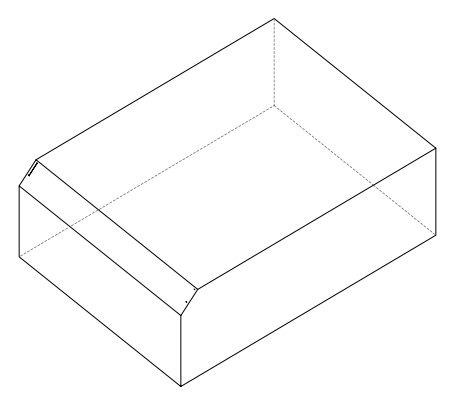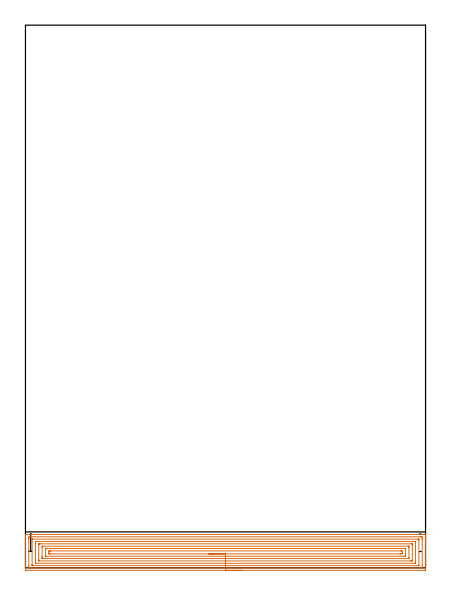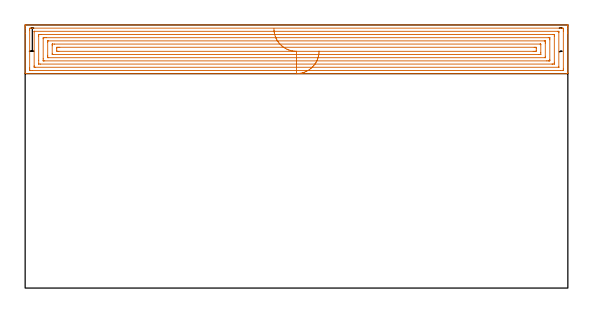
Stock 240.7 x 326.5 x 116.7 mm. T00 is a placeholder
(PLAN: 1 operations, 0 tool changes, 15.7 min)
(1 AREA_MILL | FG_CHAMFER_SURFACE | UGT0205_001 | 15.75 min | 56149 mm3)
(TOOL UGT0205_001 | Chamfer Mill 20 x 3 x 45 deg. | D20 FL50 Z2)
(OP 1 AREA_MILL)
G17 G21 G94 G90
T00 M6
G54
G17 G0 G90 X130.35 Y-1.5 S1061 M3
G43 Z126.7 H0
Z105.1
G94 G1 X130.312 Z104.228 F250.
X130.198 Z103.364
X130.009 Z102.512
X129.747 Z101.68
X129.413 Z100.874
X129.01 Z100.1
X128.542 Z99.364
X128.01 Z98.672
X127.421 Z98.029
X126.778 Z97.44
X126.086 Z96.908
X125.35 Z96.44
X124.576 Z96.037
X123.77 Z95.703
X122.938 Z95.441
X122.087 Z95.252
X121.222 Z95.138
X120.35 Z95.1
X0.62
X0.294 Y-1.497 Z95.101
X0.01 Y-1.492 Z95.106
X0. Y-1.204 Z95.393
Y16.245 Z112.841
Y18.642 Z115.238
Y19.333 Z115.933
Y19.659 Z116.259
X0.006 Y20.054 Z116.645
X0.01 Y20.097 Z116.688
X0.173 Y20.1 Z116.7
X240.527
X240.69 Y20.097 Z116.688
X240.694 Y20.054 Z116.645
X240.7 Y19.659 Z116.259
Y19.333 Z115.933
Y18.642 Z115.238
Y17.407 Z114.004
Y16.863 Z113.457
Y16.245 Z112.841
Y-0.932 Z95.665
X240.698 Y-1.206 Z95.391
X240.69 Y-1.492 Z95.106
X240.404 Y-1.499 Z95.099
X120.35 Y-1.5 Z95.1
Y-0.086 Z96.514
X3.301
X2.448 Y-0.083 Z96.517
X2.407 Y-0.081 Z96.519
X2.01 Y-0.043 Z96.557
X2.003 Y0.36 Z96.96
X2.001 Y0.847 Z97.447
X2. Y1.253 Z97.853
X2.001 Y17.753 Z114.353
X2.002 Y18.156 Z114.756
X2.01 Y18.642 Z115.242
X2.369 Y18.681 Z115.281
X2.407 Y18.683 Z115.283
X3.257 Y18.686 Z115.286
X237.399
X238.252 Y18.683 Z115.283
X238.293 Y18.681 Z115.281
X238.69 Y18.642 Z115.242
X238.697 Y18.24 Z114.84
X238.699 Y17.753 Z114.353
X238.7 Y17.347 Z113.947
X238.699 Y0.847 Z97.447
X238.698 Y0.444 Z97.044
X238.69 Y-0.043 Z96.557
X238.331 Y-0.081 Z96.519
X238.293 Y-0.083 Z96.517
X237.443 Y-0.086 Z96.514
X120.35
Y1.328 Z97.928
X4.604 Y1.329 Z97.929
X4.194 Y1.331 Z97.931
X4.058 Y1.333 Z97.933
X4.017 Y1.335 Z97.935
X4.01 Y1.415 Z98.015
X4.005 Y1.544 Z98.144
X4.001 Y1.737 Z98.337
X4. Y1.93 Z98.53
X4.001 Y17.055 Z113.655
X4.009 Y17.249 Z113.849
X4.011 Y17.266 Z113.866
X4.017 Y17.268 Z113.868
X4.041 Y17.27 Z113.87
X4.092 Y17.271 Z113.871
X4.194
X236.096
X236.506 Y17.269 Z113.869
X236.642 Y17.267 Z113.867
X236.683 Y17.265 Z113.865
X236.69 Y17.185 Z113.785
X236.695 Y17.056 Z113.656
X236.699 Y16.863 Z113.463
X236.7 Y16.67 Z113.27
X236.699 Y1.545 Z98.145
X236.691 Y1.351 Z97.951
X236.689 Y1.334 Z97.934
X236.684 Y1.332 Z97.932
X236.66 Y1.33 Z97.93
X236.608 Y1.329 Z97.929
X236.506
X120.35 Y1.328 Z97.928
Y2.743 Z99.343
X6.758
X6.076 Y2.75 Z99.35
X6.01 Y2.762 Z99.362
X6.005 Y2.862 Z99.462
X6.002 Y3.074 Z99.674
X6. Y4.406 Z101.006
Y15.065 Z111.665
X6.002 Y15.519 Z112.119
X6.005 Y15.737 Z112.337
X6.01 Y15.84 Z112.44
X6.104 Y15.851 Z112.451
X6.875 Y15.857 Z112.457
X6.991
X233.942
X234.624 Y15.85 Z112.45
X234.69 Y15.838 Z112.438
X234.695 Y15.738 Z112.338
X234.698 Y15.526 Z112.126
X234.7 Y15.102 Z111.702
Y3.535 Z100.135
X234.698 Y3.081 Z99.681
X234.695 Y2.863 Z99.463
X234.69 Y2.76 Z99.36
X234.596 Y2.749 Z99.349
X233.825 Y2.743 Z99.343
X233.709
X120.35
Y4.157 Z100.757
X8.662
X8.016 Y4.16 Z100.76
X8.013 Y4.162 Z100.762
X8.004 Y4.171 Z100.771
X8.002 Y4.406 Z101.006
X8. Y5.065 Z101.665
Y13.962 Z110.562
X8.003 Y14.194 Z110.794
X8.007 Y14.358 Z110.958
X8.01 Y14.434 Z111.034
X8.161 Y14.437 Z111.037
X8.413 Y14.441 Z111.041
X8.662 Y14.443 Z111.043
X9.305
X232.038
X232.684 Y14.44 Z111.04
X232.687 Y14.438 Z111.038
X232.696 Y14.429 Z111.029
X232.698 Y14.194 Z110.794
X232.7 Y13.535 Z110.135
Y4.637 Z101.237
X232.697 Y4.406 Z101.006
X232.693 Y4.242 Z100.842
X232.69 Y4.166 Z100.766
X232.539 Y4.162 Z100.762
X232.287 Y4.159 Z100.759
X232.038 Y4.157 Z100.757
X231.395
X120.35
Y5.571 Z102.171
X10.449 Y5.572 Z102.172
X10.171 Y5.573 Z102.173
X10.067 Y5.576 Z102.176
X10.02 Y5.578 Z102.178
X10.01 Y5.6 Z102.2
X10.003 Y5.739 Z102.339
X10.001 Y6.186 Z102.786
X10. Y6.633 Z103.233
X10.001 Y12.414 Z109.014
X10.003 Y12.858 Z109.458
X10.01 Y13.009 Z109.609
X10.014 Y13.023 Z109.623
X10.026 Y13.025 Z109.625
X10.063 Y13.027 Z109.627
X10.14 Y13.028 Z109.628
X230.251
X230.529 Y13.027 Z109.627
X230.633 Y13.024 Z109.624
X230.68 Y13.022 Z109.622
X230.69 Y13. Z109.6
X230.697 Y12.86 Z109.46
X230.699 Y12.414 Z109.014
X230.7 Y11.967 Z108.567
X230.699 Y6.186 Z102.786
X230.697 Y5.742 Z102.342
X230.69 Y5.591 Z102.191
X230.686 Y5.577 Z102.177
X230.674 Y5.575 Z102.175
X230.637 Y5.573 Z102.173
X230.56 Y5.572 Z102.172
X120.35 Y5.571 Z102.171
Y6.985 Z103.585
X12.326 Y6.986 Z103.586
X12.236 Y6.988 Z103.588
X12.146 Y6.992 Z103.592
X12.01 Y7.004 Z103.604
X12.007 Y7.076 Z103.676
X12.001 Y7.309 Z103.909
X12. Y10.869 Z107.469
X12.003 Y11.524 Z108.124
X12.006 Y11.583 Z108.183
X12.01 Y11.606 Z108.206
X12.055 Y11.609 Z108.209
X12.146 Y11.613 Z108.213
X12.236 Y11.614 Z108.214
X13.039 Y11.615 Z108.215
X228.374 Y11.614 Z108.214
X228.464 Y11.612 Z108.212
X228.554 Y11.608 Z108.208
X228.69 Y11.596 Z108.196
X228.693 Y11.524 Z108.124
X228.699 Y11.291 Z107.891
X228.7 Y7.731 Z104.331
X228.697 Y7.076 Z103.676
X228.694 Y7.017 Z103.617
X228.691 Y6.994 Z103.594
X228.645 Y6.991 Z103.591
X228.554 Y6.987 Z103.587
X228.464 Y6.986 Z103.586
X227.661 Y6.985 Z103.585
X120.35
Y8.399 Z104.999
X14.916 Y8.4 Z105.
X14.479 Y8.401 Z105.001
X14.023 Y8.407 Z105.007
X14.001 Y8.855 Z105.455
X14. Y8.878 Z105.478
Y9.745 Z106.345
Y9.767 Z106.367
X14.023 Y10.193 Z106.793
X14.46 Y10.199 Z106.799
X14.916 Y10.2 Z106.8
X15.352
X225.784
X226.221 Y10.199 Z106.799
X226.677 Y10.193 Z106.793
X226.699 Y9.745 Z106.345
X226.7 Y9.722 Z106.322
Y8.855 Z105.455
Y8.833 Z105.433
X226.677 Y8.407 Z105.007
X226.24 Y8.401 Z105.001
X225.784 Y8.4 Z105.
X225.348
X120.35 Y8.399 Z104.999
X119.478 Z105.038
X118.614 Z105.151
X117.762 Z105.34
X116.93 Z105.603
X116.124 Z105.936
X115.35 Z106.339
X114.614 Z106.808
X113.922 Z107.339
X113.279 Z107.928
X112.69 Z108.572
X112.159 Z109.264
X111.69 Z109.999
X111.287 Z110.773
X110.953 Z111.579
X110.691 Z112.411
X110.502 Z113.263
X110.388 Z114.128
X110.35 Z114.999
G0 Z126.7
M5
M2
